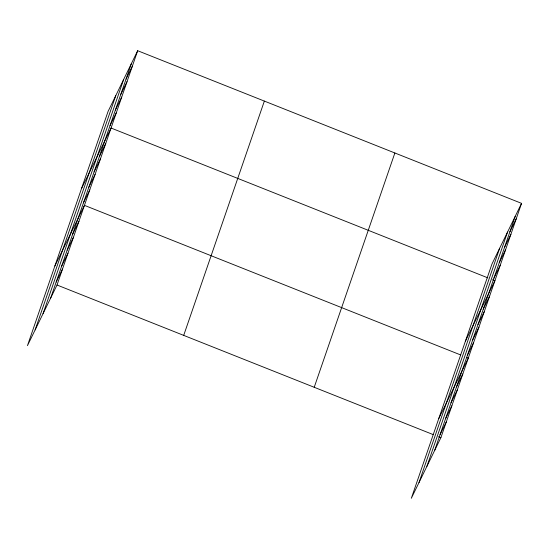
<?xml version="1.0" encoding="UTF-8"?>
<svg xmlns="http://www.w3.org/2000/svg" width="549" height="549" viewBox="0 0 549 549"><rect width="100%" height="100%" fill="white"/><g stroke="black" fill="none" stroke-linecap="round" stroke-linejoin="round"><path stroke-width="0.82" d="M35.122 329.915L115.777 95.622M43.021 313.712L123.676 79.42M50.693 297.99L131.348 63.691M137.675 50.714L108.105 111.344L27.45 345.644L57.021 285.013L137.675 50.714L521.55 203.356L440.895 437.656L411.325 498.286L491.979 263.987L521.55 203.356M183.702 335.384L264.357 101.085M314.22 387.285L394.875 152.986M418.997 482.557L499.645 248.265M426.896 466.355L507.551 232.062M434.568 450.633L515.223 216.333M126.023 79.152L132.35 66.175M120.698 94.62L127.032 81.643M115.379 110.081L121.706 97.104M110.054 125.543L116.381 112.566M81.485 188.664L111.063 128.034L487.896 277.876M99.41 156.472L105.737 143.495M94.085 171.94L100.412 158.963M88.76 187.401L95.094 174.424M83.441 202.862L89.768 189.885M54.873 265.984L84.443 205.353L460.501 354.88M72.633 234.258L78.96 221.281M67.15 250.193L73.477 237.216M61.66 266.128L67.994 253.151M56.176 282.056L62.504 269.079M509.897 231.795L516.225 218.818M504.572 247.263L510.906 234.286M499.254 262.724L505.581 249.747M493.928 278.185L500.256 265.208M465.36 341.306L494.937 280.676L492.59 279.743M483.285 309.114L489.612 296.137M477.959 324.576L484.287 311.599M472.634 340.044L478.961 327.067M467.309 355.505L473.643 342.528M438.747 418.626L468.318 357.996L466.753 357.372M456.507 386.901L462.834 373.924M451.017 402.836L457.351 389.859M445.534 418.763L451.861 405.786M440.051 434.698L446.378 421.721M57.021 285.013L433.079 434.547M438.548 436.723L440.895 437.656"/></g></svg>
